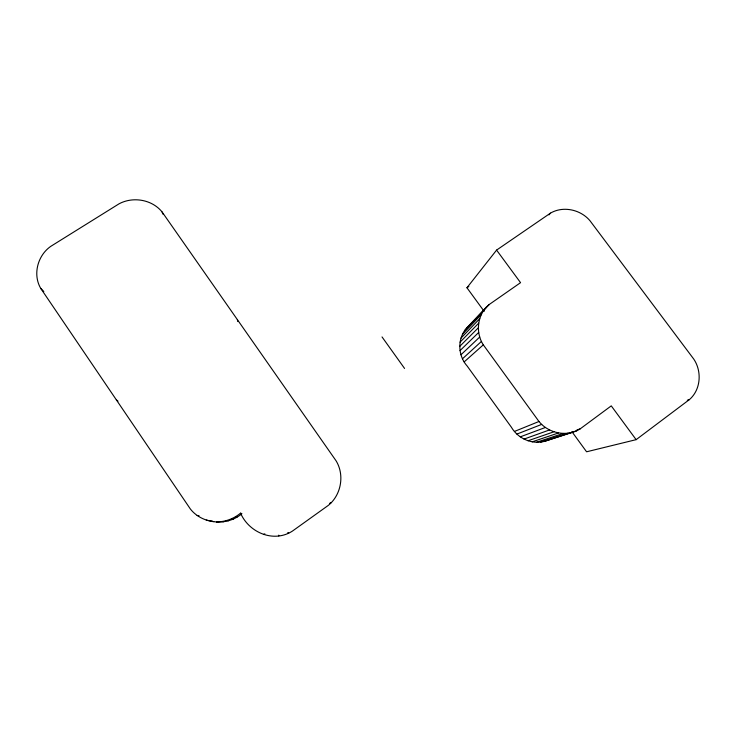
<?xml version="1.0" encoding="UTF-8"?>
<svg xmlns="http://www.w3.org/2000/svg" width="736" height="736" viewBox="0 0 736 736"><rect width="100%" height="100%" fill="white"/><g stroke="black" fill="none" stroke-linecap="round" stroke-linejoin="round"><path stroke-width="1.1" d="M636.134 439.659L611.257 405.867L580.17 428.867C567.106 437.294 548.568 433.394 538.973 421.489L483.313 344.853C475.106 332.313 477.36 313.876 489.293 304.456L520.554 282.661L496.588 250.093L550.427 213.155C563.196 205.648 580.621 209.567 589.978 220.726L693.744 359.067C702.043 371.312 700.92 389.638 689.466 399.547L636.134 439.659L586.583 451.794L571.918 431.682M572.516 432.299L544.852 441.232C532.174 444.884 517.942 438.564 511.41 427.257L467.158 366.013C457.58 355.46 457.185 337.787 467.231 327.4L486.533 306.967M484.187 311.383L466.946 287.758L496.588 250.093M240.552 513.158C249.062 532.717 273.81 543.15 292.459 531.07L328.339 505.365C341.256 494.942 344.779 474.941 336.058 460.782L162.104 211.977C152.021 199.456 132.894 196.273 118.928 203.89L50.848 246.302C37.702 255.328 32.485 274.51 40.784 288.457L190.376 509.008C202.354 524.336 227.323 526.396 241.914 513.654L240.552 513.158C233.818 518.724 225.253 521.99 216.476 521.842L218.702 522.036M548.936 214.875L550.427 213.155M464.628 330.62L489.293 304.456M462.539 334.208L481.39 314.428M461.003 338.091L479.725 318.688M460.064 342.166L478.704 323.168M459.742 346.371L478.363 327.787M460.037 350.603L478.704 332.442M460.957 354.78L479.734 337.024M462.466 358.791L481.418 341.449M467.231 327.4L470.286 324.613M464.177 361.891L483.313 344.853M466.946 287.758L468.832 286.46M263.488 534.502L264.84 533.839M329.544 503.387L331.43 502.513M514.436 431.443L538.973 421.489M516.884 434.093L541.678 424.405M520.278 436.853L545.431 427.45M544.852 441.232L576.858 430.707M524.014 439.098L549.562 429.925M528.016 440.763L553.978 431.774M532.192 441.83L558.578 432.952M536.452 442.272L563.27 433.44M576.904 429.934L580.17 428.867M540.702 442.069L567.953 433.219M687.295 400.228L689.466 399.547M211.315 521.355L213.725 521.557M206.292 520.104L212.759 521.318M221.674 521.557L223.716 521.76M226.789 520.518L228.648 520.757M197.119 515.467L199.07 515.743M231.711 518.742L233.395 519.046M235.511 516.709L237.047 517.086M287.794 532.57L288.714 533.103M116.343 399.869L117.99 401.157M40.784 288.457L43.81 291.493M382.03 336.932L404.561 368.442M162.104 211.977L162.904 214.13M237.36 319.608L237.746 321.549M278.751 535.146L278.778 535.937"/></g></svg>
